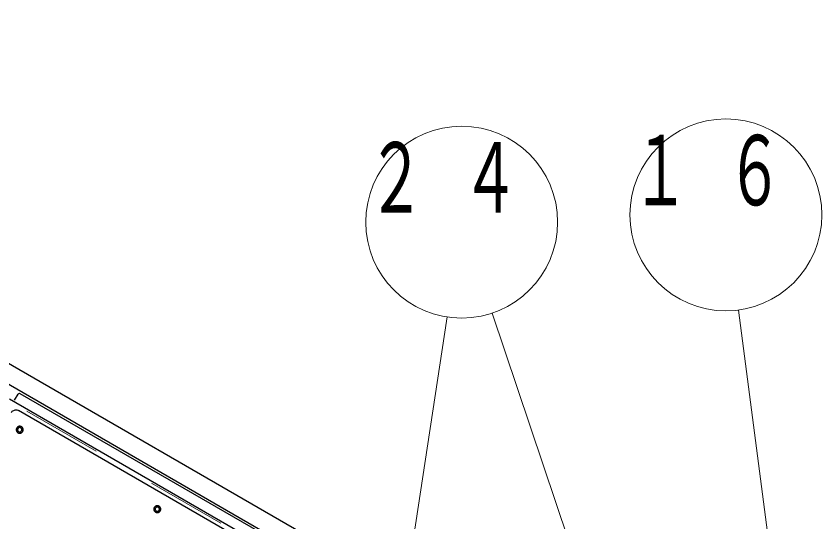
# Model space of a CAD drawing. Units: millimetres on the paper, scale 1:60. Extents: x -385 to 0, y -594 to 267.
# Drawn here: x -304 to -278.81, y 189.56 to 205.38 of the extents above; entities that cross this region are included whole.
import ezdxf

# ---------------------------------------------------------------- set-up
doc = ezdxf.new("R2010")
doc.units = ezdxf.units.MM
doc.linetypes.add('USER1', pattern=[4.5, 2.5, -2])
doc.layers.add('1_60', color=7, linetype='Continuous', lineweight=25)
doc.styles.add('ＭＳ ゴシック', font='')
doc.styles.get('ＭＳ ゴシック').set_extended_font_data('MS Gothic')

msp = doc.modelspace()

# ---------------------------------------------------------------- linework, layer by layer
at = {"layer": '1_60', "color": 131}
for p, q in [((-323.044, 205.378), (-286.388, 184.215)), ((-323.327, 204.887), (-286.672, 183.724))]:
    msp.add_line(p, q, dxfattribs=at)
at = {"layer": '1_60', "lineweight": 13}
for p, q in [((-285.017, 183.906), (-289.114, 196.091)), ((-279.446, 181.055), (-281.42, 196.187)), ((-295.017, 166.586), (-290.523, 195.97))]:
    msp.add_line(p, q, dxfattribs=at)
at = {"layer": '1_60', "color": 20}
for p, q in [((-304.047, 193.363), (-303.939, 193.551)), ((-285.626, 183.035), (-303.871, 193.569))]:
    msp.add_line(p, q, dxfattribs=at)
at = {"layer": '1_60', "color": 4}
for p, q in [((-285.884, 182.819), (-304.203, 193.395)), ((-286.14, 182.774), (-303.925, 193.042))]:
    msp.add_line(p, q, dxfattribs=at)
at = {"layer": '1_60', "color": 4, "linetype": 'USER1', "lineweight": 13}
msp.add_line((-285.911, 182.773), (-304.041, 193.24), dxfattribs=at)
at = {"layer": '1_60', "color": 4}
msp.add_lwpolyline([(-304.152, 192.981), (-304.138, 193.003), (-304.12, 193.022), (-304.099, 193.038), (-304.076, 193.05), (-304.051, 193.059), (-304.026, 193.064), (-304, 193.064), (-303.974, 193.061), (-303.949, 193.054), (-303.925, 193.042)], dxfattribs=at)
at = {"layer": '1_60'}
for points in [[(-303.833, 192.537), (-303.842, 192.541), (-303.85, 192.545), (-303.859, 192.548), (-303.868, 192.55), (-303.878, 192.551), (-303.887, 192.551), (-303.897, 192.551), (-303.906, 192.55), (-303.915, 192.548), (-303.924, 192.545), (-303.933, 192.541), (-303.941, 192.537), (-303.949, 192.532), (-303.957, 192.526), (-303.964, 192.52), (-303.97, 192.513), (-303.976, 192.505), (-303.981, 192.497), (-303.985, 192.489), (-303.989, 192.48), (-303.992, 192.471), (-303.994, 192.462), (-303.995, 192.452), (-303.995, 192.443), (-303.995, 192.434), (-303.994, 192.424), (-303.992, 192.415), (-303.989, 192.406), (-303.985, 192.397), (-303.981, 192.389), (-303.976, 192.381), (-303.97, 192.373), (-303.964, 192.366), (-303.957, 192.36), (-303.95, 192.354), (-303.942, 192.349), (-303.933, 192.345), (-303.925, 192.341), (-303.916, 192.339), (-303.906, 192.336), (-303.897, 192.335), (-303.888, 192.335), (-303.878, 192.335), (-303.869, 192.337), (-303.86, 192.339), (-303.851, 192.341), (-303.842, 192.345), (-303.833, 192.349), (-303.826, 192.355), (-303.818, 192.36), (-303.811, 192.367), (-303.805, 192.374), (-303.799, 192.381), (-303.794, 192.389), (-303.79, 192.398), (-303.786, 192.406), (-303.783, 192.415), (-303.781, 192.424), (-303.78, 192.434), (-303.779, 192.443), (-303.78, 192.453), (-303.781, 192.462), (-303.783, 192.471), (-303.786, 192.48), (-303.789, 192.489), (-303.794, 192.497), (-303.799, 192.505), (-303.805, 192.513), (-303.811, 192.52), (-303.818, 192.526), (-303.825, 192.532)], [(-303.854, 192.501), (-303.859, 192.504), (-303.865, 192.506), (-303.87, 192.508), (-303.876, 192.509), (-303.882, 192.51), (-303.887, 192.51), (-303.893, 192.509), (-303.899, 192.509), (-303.905, 192.507), (-303.91, 192.506), (-303.915, 192.503), (-303.921, 192.501), (-303.925, 192.498), (-303.93, 192.494), (-303.934, 192.49), (-303.938, 192.486), (-303.942, 192.481), (-303.945, 192.476), (-303.948, 192.471), (-303.95, 192.466), (-303.952, 192.46), (-303.953, 192.455), (-303.954, 192.449), (-303.954, 192.443), (-303.954, 192.437), (-303.953, 192.431), (-303.952, 192.426), (-303.95, 192.42), (-303.948, 192.415), (-303.945, 192.41), (-303.942, 192.405), (-303.938, 192.4), (-303.934, 192.396), (-303.93, 192.392), (-303.926, 192.389), (-303.921, 192.385), (-303.916, 192.383), (-303.91, 192.381), (-303.905, 192.379), (-303.899, 192.378), (-303.893, 192.377), (-303.887, 192.377), (-303.882, 192.377), (-303.876, 192.378), (-303.87, 192.379), (-303.865, 192.381), (-303.859, 192.383), (-303.854, 192.385), (-303.849, 192.389), (-303.845, 192.392), (-303.84, 192.396), (-303.837, 192.4), (-303.833, 192.405), (-303.83, 192.41), (-303.827, 192.415), (-303.825, 192.42), (-303.823, 192.426), (-303.822, 192.432), (-303.821, 192.437), (-303.821, 192.443), (-303.821, 192.449), (-303.822, 192.455), (-303.823, 192.46), (-303.825, 192.466), (-303.827, 192.471), (-303.83, 192.477), (-303.833, 192.481), (-303.836, 192.486), (-303.84, 192.49), (-303.845, 192.494), (-303.849, 192.498)], [(-299.531, 190.053), (-299.539, 190.057), (-299.548, 190.061), (-299.557, 190.064), (-299.566, 190.066), (-299.576, 190.067), (-299.585, 190.067), (-299.594, 190.067), (-299.604, 190.066), (-299.613, 190.064), (-299.622, 190.061), (-299.631, 190.057), (-299.639, 190.053), (-299.647, 190.048), (-299.654, 190.042), (-299.661, 190.036), (-299.668, 190.029), (-299.674, 190.021), (-299.679, 190.013), (-299.683, 190.005), (-299.687, 189.996), (-299.689, 189.987), (-299.692, 189.978), (-299.693, 189.968), (-299.693, 189.959), (-299.693, 189.95), (-299.692, 189.94), (-299.69, 189.931), (-299.687, 189.922), (-299.683, 189.913), (-299.679, 189.905), (-299.674, 189.897), (-299.668, 189.89), (-299.662, 189.883), (-299.655, 189.876), (-299.647, 189.87), (-299.639, 189.865), (-299.631, 189.861), (-299.622, 189.857), (-299.613, 189.855), (-299.604, 189.853), (-299.595, 189.851), (-299.585, 189.851), (-299.576, 189.851), (-299.566, 189.853), (-299.557, 189.855), (-299.548, 189.858), (-299.54, 189.861), (-299.531, 189.866), (-299.523, 189.871), (-299.516, 189.876), (-299.509, 189.883), (-299.502, 189.89), (-299.497, 189.897), (-299.492, 189.905), (-299.487, 189.914), (-299.484, 189.922), (-299.481, 189.931), (-299.479, 189.941), (-299.477, 189.95), (-299.477, 189.959), (-299.477, 189.969), (-299.479, 189.978), (-299.481, 189.987), (-299.483, 189.996), (-299.487, 190.005), (-299.491, 190.013), (-299.496, 190.021), (-299.502, 190.029), (-299.509, 190.036), (-299.516, 190.042), (-299.523, 190.048)], [(-299.552, 190.017), (-299.557, 190.02), (-299.562, 190.022), (-299.568, 190.024), (-299.573, 190.025), (-299.579, 190.026), (-299.585, 190.026), (-299.591, 190.026), (-299.597, 190.025), (-299.602, 190.024), (-299.608, 190.022), (-299.613, 190.02), (-299.618, 190.017), (-299.623, 190.014), (-299.628, 190.01), (-299.632, 190.006), (-299.636, 190.002), (-299.64, 189.997), (-299.643, 189.992), (-299.645, 189.987), (-299.648, 189.982), (-299.649, 189.976), (-299.651, 189.971), (-299.651, 189.965), (-299.652, 189.959), (-299.651, 189.953), (-299.651, 189.948), (-299.649, 189.942), (-299.648, 189.936), (-299.645, 189.931), (-299.643, 189.926), (-299.64, 189.921), (-299.636, 189.916), (-299.632, 189.912), (-299.628, 189.908), (-299.623, 189.905), (-299.618, 189.901), (-299.613, 189.899), (-299.608, 189.897), (-299.602, 189.895), (-299.597, 189.894), (-299.591, 189.893), (-299.585, 189.893), (-299.579, 189.893), (-299.574, 189.894), (-299.568, 189.895), (-299.562, 189.897), (-299.557, 189.899), (-299.552, 189.902), (-299.547, 189.905), (-299.542, 189.908), (-299.538, 189.912), (-299.534, 189.916), (-299.531, 189.921), (-299.528, 189.926), (-299.525, 189.931), (-299.523, 189.937), (-299.521, 189.942), (-299.52, 189.948), (-299.519, 189.953), (-299.519, 189.959), (-299.519, 189.965), (-299.52, 189.971), (-299.521, 189.977), (-299.523, 189.982), (-299.525, 189.987), (-299.527, 189.993), (-299.531, 189.997), (-299.534, 190.002), (-299.538, 190.006), (-299.542, 190.01), (-299.547, 190.014)]]:
    msp.add_lwpolyline(points, close=True, dxfattribs=at)
at = {"layer": '1_60', "lineweight": 13}
for centre in [(-281.809, 199.161), (-290.07, 198.935)]:
    msp.add_circle(centre, 3, dxfattribs=at)
at = {"layer": '1_60', "color": 20}
msp.add_arc((-303.896, 193.526), 0.05, 60, 150, dxfattribs=at)

# ---------------------------------------------------------------- texts
at = {"layer": '1_60', "char_height": 2.199, "attachment_point": 2, "style": 'ＭＳ ゴシック'}
for s, insert in [('\\T1.64;\\W0.6;１６', (-281.809, 201.661)), ('\\T1.64;\\W0.6;２４', (-290.07, 201.435))]:
    msp.add_mtext(s, dxfattribs=dict(at, insert=insert))

doc.saveas('drawing.dxf')
